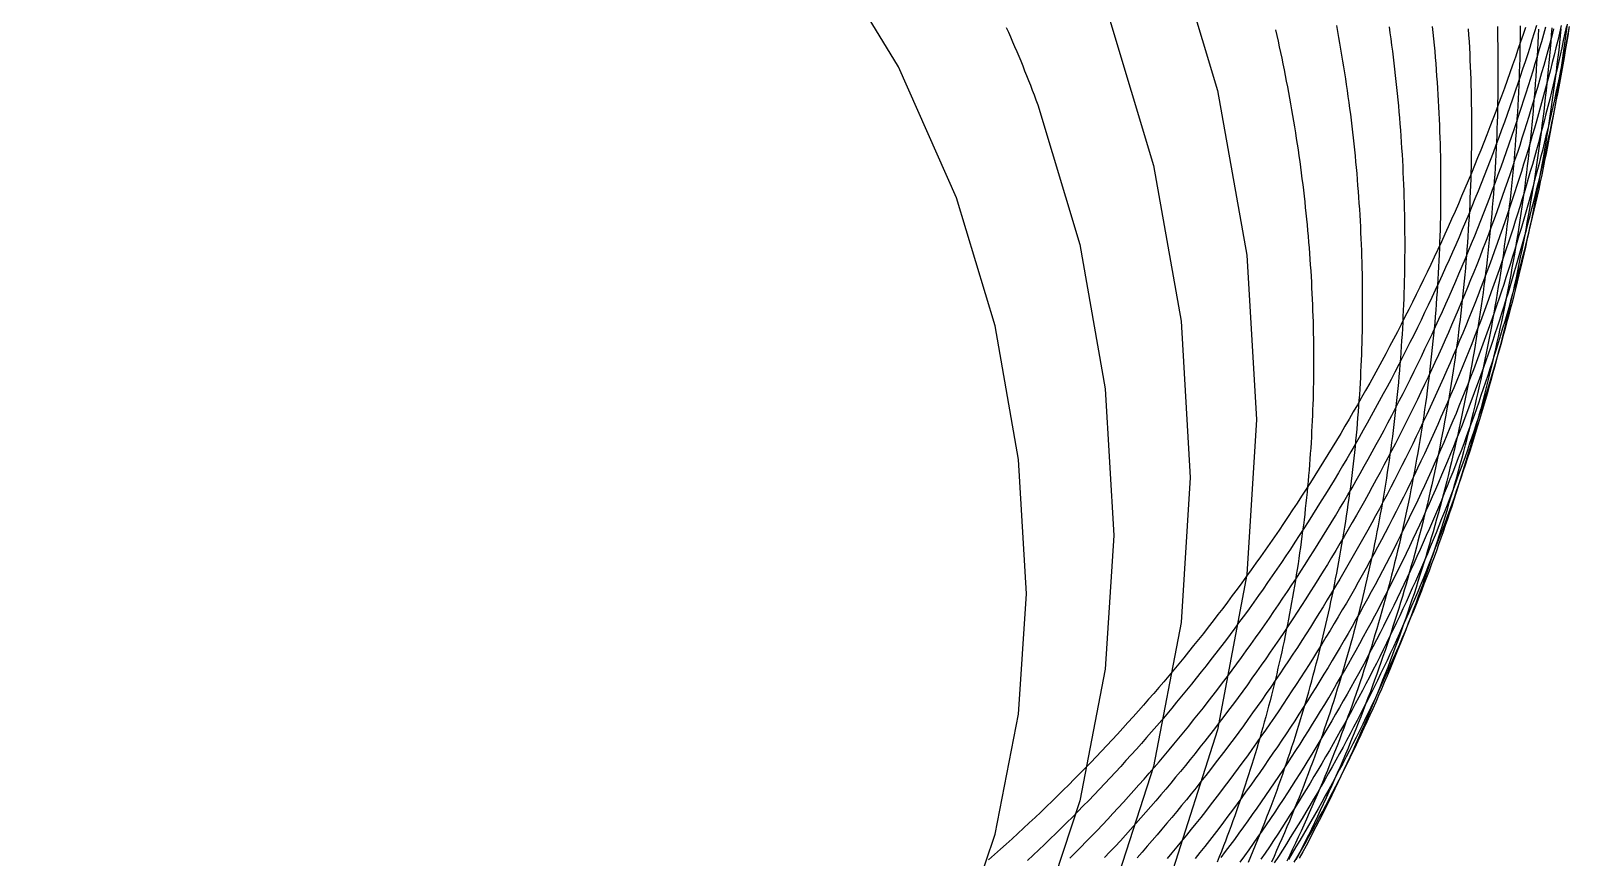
# Model space of a CAD drawing. Extents: x -772 to 772, y -315 to 2086.
# Drawn here: x 0 to 741, y 83 to 481 of the extents above; entities that cross this region are included whole.
import ezdxf

# ---------------------------------------------------------------- set-up
doc = ezdxf.new("R2010")
doc.units = 0

msp = doc.modelspace()

# ---------------------------------------------------------------- linework, layer by layer
at = {"layer": 'LAY0', "color": 2}
for points in [[(548.908, 527.865), (571.616, 452.44), (585.672, 373.132), (590.358, 294), (585.669, 219.34), (571.604, 144.478), (548.908, 73.3867)], [(-176.548, -222.046), (-119.5, -239.975), (-59.8544, -250.997), (0, -254.671), (59.8544, -250.997), (119.5, -239.975), (176.548, -222.046), (235.06, -194.953), (290.243, -159.836), (339.146, -118.573), (381.738, -71.1937), (417.985, -17.7312), (445.949, 38.9562), (464.455, 94.2253), (475.832, 152.012), (479.624, 210), (475.832, 274.649), (464.455, 339.072), (445.949, 400.69), (417.985, 463.888), (381.738, 523.491)], [(719.924, 482.865), (718.773, 479.376), (717.611, 475.898), (716.348, 472.163), (715.067, 468.429), (713.77, 464.696), (712.456, 460.963), (711.126, 457.231), (709.779, 453.501), (708.415, 449.772), (707.035, 446.045), (705.638, 442.32), (704.225, 438.597), (702.795, 434.876), (701.349, 431.158), (699.887, 427.443), (698.409, 423.732), (696.914, 420.023), (695.403, 416.318), (693.877, 412.617), (692.334, 408.92), (690.775, 405.227), (689.201, 401.539), (687.61, 397.856), (686.004, 394.177), (684.383, 390.504), (682.745, 386.836), (681.093, 383.174), (679.425, 379.517), (677.741, 375.867), (676.043, 372.223), (674.329, 368.586), (672.6, 364.956), (670.856, 361.332), (669.098, 357.716), (667.324, 354.108), (665.536, 350.507), (663.734, 346.914), (661.917, 343.329), (660.085, 339.753), (658.239, 336.185), (656.38, 332.626), (654.506, 329.077), (652.618, 325.536), (650.716, 322.005), (648.801, 318.484), (646.872, 314.973), (644.929, 311.472), (642.974, 307.981), (641.005, 304.501), (639.023, 301.032), (637.027, 297.573), (635.019, 294.126), (632.999, 290.691), (630.965, 287.267), (628.919, 283.855), (626.861, 280.455), (624.791, 277.067), (622.708, 273.692), (620.614, 270.329), (618.508, 266.979), (616.39, 263.642), (614.26, 260.319), (612.119, 257.009), (609.967, 253.712), (607.804, 250.429), (605.63, 247.161), (603.445, 243.906), (601.249, 240.666), (599.043, 237.44), (596.826, 234.229), (594.6, 231.033), (592.363, 227.852), (590.116, 224.687), (587.859, 221.536), (585.593, 218.402), (583.317, 215.283), (581.032, 212.18), (578.738, 209.093), (576.435, 206.022), (574.123, 202.967), (571.802, 199.929), (569.473, 196.908), (567.135, 193.904), (564.79, 190.916), (562.436, 187.946), (560.074, 184.993), (557.704, 182.057), (555.327, 179.139), (552.943, 176.238), (550.551, 173.356), (548.152, 170.491), (545.746, 167.644), (543.327, 164.808), (540.893, 161.98), (538.444, 159.16), (535.979, 156.349), (533.5, 153.547), (531.006, 150.753), (528.497, 147.969), (525.974, 145.195), (523.436, 142.429), (520.883, 139.674), (518.317, 136.928), (515.736, 134.193), (513.142, 131.468), (510.534, 128.753), (507.912, 126.049), (505.276, 123.356), (502.627, 120.673), (499.965, 118.002), (497.289, 115.343), (494.601, 112.695), (491.899, 110.058), (489.185, 107.434), (486.459, 104.822), (483.72, 102.222), (480.968, 99.6342), (478.205, 97.0593), (475.429, 94.4972), (472.642, 91.948), (469.843, 89.412), (467.033, 86.8893), (464.211, 84.38), (461.378, 81.8844)], [(469.874, 482.859), (470.896, 480.555), (471.908, 478.247), (472.91, 475.935), (473.902, 473.619), (474.884, 471.3), (475.855, 468.977), (476.816, 466.651), (477.766, 464.322), (478.707, 461.989), (479.637, 459.653), (480.556, 457.314), (481.465, 454.972), (482.364, 452.627), (483.253, 450.279), (484.131, 447.929), (484.998, 445.575), (505.24, 378.277), (517.527, 308.64), (521.622, 238), (517.534, 173.603), (505.269, 110.203), (484.998, 48.6838)], [(725.256, 483.724), (724.175, 480.195), (723.082, 476.676), (721.977, 473.165), (720.862, 469.664), (719.734, 466.172), (718.596, 462.689), (717.447, 459.216), (716.286, 455.754), (715.025, 452.039), (713.747, 448.324), (712.453, 444.611), (711.142, 440.898), (709.814, 437.186), (708.469, 433.476), (707.109, 429.767), (705.731, 426.061), (704.337, 422.356), (702.927, 418.653), (701.501, 414.953), (700.058, 411.256), (698.599, 407.562), (697.124, 403.87), (695.632, 400.183), (694.125, 396.499), (692.602, 392.818), (691.062, 389.142), (689.507, 385.47), (687.936, 381.803), (686.349, 378.14), (684.747, 374.482), (683.129, 370.83), (681.495, 367.183), (679.846, 363.542), (678.182, 359.906), (676.502, 356.277), (674.808, 352.654), (673.098, 349.038), (671.373, 345.428), (669.633, 341.826), (667.878, 338.23), (666.109, 334.643), (664.325, 331.062), (662.526, 327.49), (660.713, 323.926), (658.886, 320.37), (657.044, 316.823), (655.189, 313.285), (653.319, 309.755), (651.435, 306.235), (649.538, 302.724), (647.627, 299.223), (645.702, 295.732), (643.764, 292.251), (641.812, 288.78), (639.847, 285.32), (637.869, 281.87), (635.878, 278.431), (633.874, 275.004), (631.858, 271.587), (629.829, 268.182), (627.787, 264.789), (625.733, 261.408), (623.667, 258.039), (621.588, 254.682), (619.498, 251.338), (617.396, 248.007), (615.282, 244.688), (613.156, 241.383), (611.02, 238.09), (608.871, 234.811), (606.712, 231.546), (604.542, 228.295), (602.361, 225.058), (600.169, 221.834), (597.966, 218.626), (595.753, 215.431), (593.53, 212.252), (591.297, 209.087), (589.054, 205.938), (586.801, 202.803), (584.538, 199.684), (582.265, 196.581), (579.984, 193.493), (577.693, 190.421), (575.393, 187.365), (573.084, 184.325), (570.766, 181.301), (568.44, 178.294), (566.105, 175.304), (563.762, 172.33), (561.411, 169.373), (559.052, 166.434), (556.685, 163.511), (554.31, 160.606), (551.928, 157.718), (549.539, 154.847), (547.142, 151.995), (544.739, 149.16), (542.324, 146.338), (539.895, 143.525), (537.451, 140.721), (534.991, 137.925), (532.517, 135.138), (530.028, 132.36), (527.525, 129.591), (525.007, 126.831), (522.474, 124.081), (519.927, 121.34), (517.366, 118.61), (514.791, 115.89), (512.202, 113.179), (509.6, 110.48), (506.983, 107.791), (504.354, 105.112), (501.71, 102.445), (499.054, 99.789), (496.384, 97.1443), (493.702, 94.5111), (491.006, 91.8896), (488.298, 89.28), (485.578, 86.6825), (482.845, 84.0971), (480.099, 81.5242)], [(500.552, 82.6366), (503.189, 85.2898), (505.813, 87.9539), (508.424, 90.6288), (511.021, 93.3143), (513.604, 96.0101), (516.173, 98.7161), (518.728, 101.432), (521.269, 104.158), (523.796, 106.894), (526.308, 109.639), (528.806, 112.393), (531.29, 115.156), (533.758, 117.929), (536.212, 120.71), (538.651, 123.499), (541.075, 126.297), (543.483, 129.103), (545.881, 131.922), (548.271, 134.759), (550.655, 137.614), (553.031, 140.485), (555.4, 143.375), (557.761, 146.281), (560.114, 149.205), (562.459, 152.145), (564.797, 155.103), (567.126, 158.077), (569.446, 161.067), (571.758, 164.074), (574.062, 167.098), (576.356, 170.137), (578.641, 173.192), (580.918, 176.264), (583.185, 179.35), (585.442, 182.453), (587.69, 185.57), (589.928, 188.703), (592.156, 191.851), (594.374, 195.013), (596.581, 198.19), (598.779, 201.382), (600.965, 204.588), (603.142, 207.808), (605.307, 211.042), (607.461, 214.29), (609.604, 217.551), (611.736, 220.826), (613.857, 224.114), (615.966, 227.415), (618.063, 230.729), (620.149, 234.056), (622.223, 237.395), (624.284, 240.746), (626.334, 244.109), (628.371, 247.485), (630.395, 250.871), (632.407, 254.27), (634.407, 257.679), (636.393, 261.1), (638.367, 264.532), (640.327, 267.974), (642.274, 271.427), (644.208, 274.89), (646.129, 278.363), (648.036, 281.845), (649.929, 285.338), (651.809, 288.84), (653.674, 292.351), (655.526, 295.87), (657.363, 299.399), (659.187, 302.936), (660.996, 306.482), (662.79, 310.035), (664.57, 313.597), (666.336, 317.166), (668.086, 320.742), (669.822, 324.326), (671.544, 327.917), (673.25, 331.514), (674.941, 335.118), (676.617, 338.729), (678.277, 342.345), (679.922, 345.967), (681.552, 349.595), (683.167, 353.228), (684.766, 356.867), (686.349, 360.51), (687.917, 364.158), (689.468, 367.811), (691.004, 371.468), (692.524, 375.129), (694.028, 378.794), (695.516, 382.462), (696.988, 386.134), (698.444, 389.809), (699.884, 393.486), (701.307, 397.167), (702.714, 400.85), (704.105, 404.535), (705.479, 408.222), (706.837, 411.911), (708.178, 415.601), (709.503, 419.293), (710.811, 422.986), (712.102, 426.68), (713.377, 430.375), (714.635, 434.07), (715.793, 437.513), (716.94, 440.967), (718.075, 444.43), (719.2, 447.903), (720.313, 451.385), (721.414, 454.876), (722.505, 458.377), (723.584, 461.886), (724.651, 465.405), (725.707, 468.932), (726.751, 472.467), (727.783, 476.011), (728.804, 479.564), (729.812, 483.124)], [(733.515, 482.188), (732.582, 478.618), (731.636, 475.055), (730.678, 471.499), (729.708, 467.95), (728.727, 464.41), (727.733, 460.877), (726.727, 457.353), (725.71, 453.836), (724.681, 450.328), (723.64, 446.828), (722.588, 443.337), (721.524, 439.855), (720.448, 436.381), (719.362, 432.917), (718.264, 429.461), (717.154, 426.016), (716.034, 422.579), (714.902, 419.152), (713.76, 415.735), (712.606, 412.328), (711.351, 408.669), (710.08, 405.01), (708.791, 401.352), (707.487, 397.694), (706.165, 394.038), (704.827, 390.383), (703.473, 386.729), (702.102, 383.077), (700.715, 379.427), (699.312, 375.779), (697.892, 372.134), (696.456, 368.491), (695.004, 364.851), (693.535, 361.214), (692.051, 357.58), (690.55, 353.95), (689.034, 350.323), (687.502, 346.701), (685.954, 343.082), (684.39, 339.468), (682.811, 335.859), (681.216, 332.254), (679.605, 328.655), (677.979, 325.061), (676.338, 321.473), (674.681, 317.89), (673.009, 314.313), (671.322, 310.743), (669.621, 307.179), (667.904, 303.621), (666.172, 300.071), (664.425, 296.528), (662.664, 292.992), (660.888, 289.464), (659.098, 285.943), (657.294, 282.431), (655.475, 278.926), (653.642, 275.431), (651.795, 271.943), (649.934, 268.465), (648.059, 264.996), (646.171, 261.536), (644.268, 258.086), (642.353, 254.646), (640.424, 251.215), (638.482, 247.795), (636.526, 244.385), (634.558, 240.986), (632.577, 237.597), (630.582, 234.22), (628.576, 230.854), (626.557, 227.499), (624.525, 224.156), (622.481, 220.824), (620.425, 217.505), (618.357, 214.198), (616.277, 210.903), (614.186, 207.621), (612.083, 204.352), (609.968, 201.096), (607.842, 197.852), (605.705, 194.623), (603.557, 191.406), (601.398, 188.204), (599.228, 185.015), (597.048, 181.841), (594.857, 178.681), (592.656, 175.535), (590.445, 172.404), (588.224, 169.288), (585.993, 166.186), (583.752, 163.1), (581.502, 160.029), (579.243, 156.973), (576.974, 153.933), (574.696, 150.909), (572.409, 147.901), (570.113, 144.909), (567.809, 141.933), (565.496, 138.973), (563.175, 136.03), (560.846, 133.104), (558.509, 130.194), (556.164, 127.301), (553.812, 124.426), (551.452, 121.567), (549.084, 118.726), (546.71, 115.902), (544.328, 113.096), (541.94, 110.308), (539.537, 107.529), (537.12, 104.758), (534.687, 101.995), (532.24, 99.241), (529.778, 96.4953), (527.3, 93.7584), (524.809, 91.0304), (522.303, 88.3116), (519.782, 85.6022), (517.248, 82.9023)], [(519.252, 487.975), (540.824, 416.229), (554.053, 341.336), (558.463, 266), (554.058, 196.141), (540.843, 126.749), (519.252, 60.1006)], [(737.191, 483.685), (736.347, 480.111), (735.491, 476.542), (734.622, 472.979), (733.74, 469.422), (732.847, 465.871), (731.941, 462.327), (731.023, 458.79), (730.092, 455.259), (729.149, 451.735), (728.194, 448.217), (727.227, 444.708), (726.248, 441.205), (725.258, 437.709), (724.255, 434.222), (723.24, 430.742), (722.214, 427.269), (721.175, 423.805), (720.126, 420.349), (719.064, 416.901), (717.991, 413.461), (716.907, 410.03), (715.811, 406.608), (714.704, 403.194), (713.585, 399.789), (712.456, 396.394), (711.315, 393.007), (710.163, 389.63), (708.913, 386.012), (707.647, 382.395), (706.364, 378.779), (705.065, 375.164), (703.749, 371.55), (702.417, 367.938), (701.068, 364.327), (699.703, 360.718), (698.322, 357.111), (696.925, 353.507), (695.511, 349.905), (694.082, 346.305), (692.636, 342.709), (691.174, 339.116), (689.697, 335.526), (688.203, 331.94), (686.694, 328.358), (685.169, 324.779), (683.628, 321.205), (682.071, 317.636), (680.499, 314.071), (678.911, 310.511), (677.308, 306.956), (675.69, 303.407), (674.056, 299.863), (672.407, 296.325), (670.743, 292.792), (669.064, 289.266), (667.37, 285.747), (665.661, 282.234), (663.937, 278.728), (662.198, 275.228), (660.445, 271.737), (658.678, 268.252), (656.896, 264.776), (655.099, 261.307), (653.288, 257.846), (651.464, 254.394), (649.625, 250.95), (647.772, 247.515), (645.905, 244.089), (644.025, 240.672), (642.131, 237.264), (640.224, 233.866), (638.303, 230.477), (636.369, 227.099), (634.422, 223.73), (632.461, 220.372), (630.488, 217.025), (628.502, 213.688), (626.503, 210.362), (624.492, 207.048), (622.468, 203.744), (620.432, 200.453), (618.384, 197.172), (616.324, 193.904), (614.251, 190.648), (612.167, 187.404), (610.072, 184.172), (607.964, 180.953), (605.846, 177.747), (603.716, 174.554), (601.575, 171.374), (599.423, 168.207), (597.26, 165.054), (595.086, 161.914), (592.902, 158.789), (590.707, 155.677), (588.502, 152.579), (586.287, 149.496), (584.062, 146.427), (581.827, 143.373), (579.582, 140.334), (577.328, 137.309), (575.064, 134.3), (572.791, 131.306), (570.509, 128.327), (568.218, 125.364), (565.918, 122.417), (563.61, 119.485), (561.293, 116.57), (558.967, 113.67), (556.634, 110.787), (554.292, 107.92), (551.943, 105.069), (549.585, 102.236), (547.22, 99.4186), (544.848, 96.6184), (542.468, 93.8353), (540.082, 91.0692), (537.689, 88.322), (535.282, 85.5829), (532.86, 82.8521)], [(739.694, 483.629), (738.942, 480.062), (738.176, 476.501), (737.399, 472.944), (736.608, 469.393), (735.805, 465.847), (734.989, 462.306), (734.161, 458.772), (733.321, 455.243), (732.468, 451.721), (731.602, 448.204), (730.724, 444.694), (729.834, 441.191), (728.932, 437.694), (728.018, 434.205), (727.091, 430.722), (726.153, 427.246), (725.202, 423.778), (724.24, 420.318), (723.266, 416.865), (722.28, 413.42), (721.282, 409.982), (720.272, 406.553), (719.251, 403.133), (718.219, 399.72), (717.175, 396.316), (716.119, 392.921), (715.052, 389.535), (713.974, 386.158), (712.885, 382.789), (711.785, 379.43), (710.673, 376.081), (709.551, 372.741), (708.418, 369.411), (707.274, 366.09), (706.028, 362.521), (704.766, 358.952), (703.487, 355.384), (702.192, 351.816), (700.88, 348.249), (699.552, 344.683), (698.207, 341.119), (696.846, 337.556), (695.469, 333.995), (694.076, 330.436), (692.666, 326.879), (691.24, 323.324), (689.798, 319.773), (688.34, 316.224), (686.867, 312.678), (685.377, 309.136), (683.871, 305.597), (682.35, 302.062), (680.813, 298.531), (679.26, 295.005), (677.692, 291.483), (676.108, 287.965), (674.509, 284.453), (672.894, 280.945), (671.265, 277.443), (669.62, 273.947), (667.96, 270.457), (666.285, 266.972), (664.595, 263.494), (662.89, 260.023), (661.17, 256.558), (659.436, 253.1), (657.687, 249.649), (655.924, 246.206), (654.147, 242.77), (652.355, 239.342), (650.549, 235.922), (648.729, 232.511), (646.895, 229.108), (645.047, 225.713), (643.186, 222.328), (641.311, 218.951), (639.422, 215.584), (637.52, 212.227), (635.605, 208.879), (633.677, 205.542), (631.735, 202.214), (629.781, 198.897), (627.814, 195.591), (625.834, 192.295), (623.842, 189.01), (621.838, 185.737), (619.821, 182.475), (617.792, 179.224), (615.751, 175.986), (613.698, 172.759), (611.634, 169.545), (609.558, 166.342), (607.47, 163.153), (605.371, 159.976), (603.261, 156.812), (601.14, 153.662), (599.008, 150.524), (596.866, 147.4), (594.713, 144.29), (592.549, 141.194), (590.375, 138.112), (588.191, 135.043), (585.997, 131.99), (583.793, 128.95), (581.579, 125.926), (579.356, 122.916), (577.123, 119.922), (574.881, 116.942), (572.63, 113.978), (570.371, 111.029), (568.102, 108.097), (565.825, 105.179), (563.539, 102.278), (561.245, 99.3931), (558.943, 96.5243), (556.633, 93.6718), (554.315, 90.8359), (551.99, 88.0166), (549.657, 85.2141), (547.316, 82.4286)], [(741.025, 483.251), (740.367, 479.708), (739.696, 476.169), (739.012, 472.633), (738.315, 469.101), (737.605, 465.573), (736.883, 462.049), (736.147, 458.53), (735.399, 455.015), (734.638, 451.505), (733.864, 448), (733.078, 444.499), (732.279, 441.004), (731.468, 437.514), (730.644, 434.03), (729.808, 430.551), (728.959, 427.078), (728.098, 423.61), (727.224, 420.149), (726.339, 416.694), (725.441, 413.245), (724.531, 409.803), (723.608, 406.367), (722.674, 402.938), (721.728, 399.516), (720.769, 396.1), (719.799, 392.692), (718.817, 389.292), (717.824, 385.899), (716.818, 382.513), (715.801, 379.135), (714.772, 375.765), (713.732, 372.403), (712.68, 369.049), (711.617, 365.703), (710.543, 362.366), (709.457, 359.037), (708.36, 355.717), (707.252, 352.406), (706.133, 349.103), (705.003, 345.81), (703.862, 342.526), (702.623, 339.005), (701.368, 335.486), (700.096, 331.966), (698.808, 328.448), (697.504, 324.931), (696.183, 321.415), (694.846, 317.901), (693.493, 314.389), (692.124, 310.879), (690.739, 307.37), (689.337, 303.865), (687.92, 300.361), (686.487, 296.861), (685.038, 293.364), (683.573, 289.87), (682.092, 286.379), (680.595, 282.892), (679.083, 279.409), (677.555, 275.931), (676.012, 272.456), (674.454, 268.986), (672.879, 265.521), (671.29, 262.06), (669.685, 258.605), (668.066, 255.156), (666.431, 251.711), (664.781, 248.273), (663.116, 244.841), (661.436, 241.415), (659.742, 237.995), (658.033, 234.582), (656.309, 231.176), (654.571, 227.777), (652.819, 224.385), (651.052, 221.001), (649.271, 217.624), (647.476, 214.255), (645.667, 210.895), (643.844, 207.542), (642.007, 204.199), (640.156, 200.864), (638.292, 197.537), (636.415, 194.22), (634.524, 190.913), (632.619, 187.614), (630.702, 184.326), (628.772, 181.047), (626.828, 177.779), (624.872, 174.521), (622.904, 171.273), (620.922, 168.036), (618.929, 164.81), (616.922, 161.594), (614.904, 158.391), (612.874, 155.198), (610.832, 152.017), (608.778, 148.848), (606.712, 145.691), (604.635, 142.546), (602.546, 139.414), (600.447, 136.294), (598.336, 133.186), (596.214, 130.092), (594.081, 127.01), (591.937, 123.942), (589.783, 120.887), (587.618, 117.846), (585.444, 114.818), (583.259, 111.804), (581.063, 108.804), (578.859, 105.819), (576.644, 102.847), (574.42, 99.8906), (572.186, 96.9484), (569.943, 94.021), (567.691, 91.1085), (565.43, 88.2111), (563.161, 85.3289), (560.882, 82.462)], [(573.331, 82.8655), (575.532, 85.7926), (577.724, 88.7338), (579.906, 91.6892), (582.078, 94.6584), (584.24, 97.6414), (586.392, 100.638), (588.533, 103.648), (590.664, 106.671), (592.785, 109.708), (594.895, 112.757), (596.994, 115.819), (599.081, 118.894), (601.158, 121.981), (603.224, 125.08), (605.278, 128.192), (607.32, 131.315), (609.351, 134.45), (611.37, 137.596), (613.377, 140.754), (615.372, 143.923), (617.354, 147.103), (619.325, 150.294), (621.283, 153.495), (623.228, 156.707), (625.161, 159.929), (627.081, 163.161), (628.988, 166.402), (630.882, 169.654), (632.762, 172.914), (634.63, 176.184), (636.484, 179.463), (638.325, 182.751), (640.152, 186.047), (641.965, 189.352), (643.764, 192.665), (645.55, 195.986), (647.322, 199.315), (649.079, 202.652), (650.822, 205.995), (652.551, 209.346), (654.266, 212.704), (655.966, 216.069), (657.651, 219.44), (659.322, 222.818), (660.978, 226.202), (662.619, 229.591), (664.246, 232.987), (665.857, 236.388), (667.453, 239.794), (669.034, 243.205), (670.6, 246.621), (672.15, 250.042), (673.686, 253.467), (675.205, 256.896), (676.709, 260.33), (678.198, 263.767), (679.671, 267.208), (681.128, 270.652), (682.57, 274.099), (683.995, 277.55), (685.405, 281.003), (686.799, 284.458), (688.177, 287.916), (689.539, 291.376), (690.885, 294.838), (692.214, 298.301), (693.528, 301.766), (694.825, 305.232), (696.106, 308.7), (697.371, 312.168), (698.62, 315.637), (699.852, 319.106), (700.986, 322.339), (702.108, 325.581), (703.22, 328.833), (704.322, 332.094), (705.412, 335.363), (706.491, 338.641), (707.558, 341.928), (708.615, 345.223), (709.66, 348.526), (710.694, 351.837), (711.717, 355.157), (712.728, 358.484), (713.727, 361.819), (714.715, 365.162), (715.691, 368.512), (716.655, 371.87), (717.608, 375.235), (718.549, 378.606), (719.478, 381.985), (720.395, 385.37), (721.299, 388.763), (722.192, 392.161), (723.073, 395.566), (723.941, 398.977), (724.798, 402.394), (725.642, 405.817), (726.473, 409.246), (727.293, 412.68), (728.1, 416.119), (728.894, 419.564), (729.676, 423.015), (730.445, 426.47), (731.202, 429.929), (731.946, 433.394), (732.678, 436.863), (733.396, 440.337), (734.102, 443.814), (734.795, 447.296), (735.476, 450.781), (736.143, 454.271), (736.798, 457.764), (737.439, 461.26), (738.068, 464.76), (738.684, 468.262), (739.286, 471.768), (739.876, 475.276), (740.453, 478.787), (741.016, 482.301)], [(740.071, 484.32), (739.615, 480.845), (739.147, 477.372), (738.666, 473.899), (738.171, 470.428), (737.663, 466.959), (737.143, 463.491), (736.609, 460.026), (736.062, 456.562), (735.502, 453.101), (734.929, 449.642), (734.343, 446.186), (733.744, 442.733), (733.132, 439.283), (732.507, 435.835), (731.87, 432.391), (731.219, 428.951), (730.556, 425.513), (729.88, 422.08), (729.191, 418.651), (728.49, 415.225), (727.775, 411.804), (727.049, 408.387), (726.309, 404.975), (725.557, 401.567), (724.793, 398.164), (724.016, 394.766), (723.227, 391.374), (722.425, 387.986), (721.611, 384.604), (720.785, 381.228), (719.947, 377.857), (719.096, 374.492), (718.233, 371.134), (717.359, 367.781), (716.472, 364.435), (715.573, 361.095), (714.662, 357.762), (713.74, 354.436), (712.805, 351.117), (711.859, 347.805), (710.902, 344.5), (709.932, 341.202), (708.951, 337.912), (707.959, 334.63), (706.955, 331.355), (705.94, 328.089), (704.914, 324.83), (703.876, 321.58), (702.827, 318.338), (701.767, 315.104), (700.696, 311.879), (699.614, 308.663), (698.521, 305.456), (697.417, 302.258), (696.303, 299.069), (695.178, 295.889), (693.954, 292.474), (692.714, 289.06), (691.458, 285.646), (690.185, 282.233), (688.896, 278.821), (687.591, 275.409), (686.27, 272), (684.933, 268.591), (683.58, 265.185), (682.211, 261.78), (680.827, 258.378), (679.426, 254.977), (678.009, 251.58), (676.577, 248.185), (675.129, 244.794), (673.666, 241.405), (672.186, 238.02), (670.692, 234.639), (669.182, 231.261), (667.656, 227.888), (666.115, 224.519), (664.559, 221.154), (662.988, 217.795), (661.402, 214.44), (659.801, 211.09), (658.184, 207.746), (656.553, 204.407), (654.908, 201.074), (653.247, 197.747), (651.572, 194.426), (649.883, 191.112), (648.179, 187.804), (646.46, 184.503), (644.728, 181.209), (642.981, 177.923), (641.221, 174.644), (639.446, 171.372), (637.658, 168.109), (635.856, 164.853), (634.04, 161.606), (632.211, 158.368), (630.369, 155.138), (628.513, 151.917), (626.644, 148.705), (624.762, 145.502), (622.867, 142.309), (620.959, 139.126), (619.038, 135.952), (617.105, 132.789), (615.16, 129.636), (613.202, 126.493), (611.232, 123.361), (609.25, 120.24), (607.256, 117.13), (605.25, 114.031), (603.232, 110.943), (601.203, 107.868), (599.162, 104.803), (597.11, 101.751), (595.047, 98.7114), (592.973, 95.6838), (590.888, 92.6686), (588.793, 89.6661), (586.686, 86.6765), (584.569, 83.6998), (582.442, 80.7363)], [(586.534, 80.6267), (587.695, 83.3512), (588.842, 86.0772), (589.975, 88.8045), (591.095, 91.533), (592.2, 94.2625), (593.292, 96.9928), (594.37, 99.7237), (595.434, 102.455), (596.485, 105.187), (597.451, 107.733), (598.408, 110.286), (599.356, 112.847), (600.294, 115.414), (601.223, 117.989), (602.143, 120.57), (603.053, 123.158), (603.953, 125.753), (604.844, 128.354), (605.725, 130.961), (606.597, 133.575), (607.459, 136.196), (608.31, 138.822), (609.152, 141.454), (609.984, 144.092), (610.806, 146.736), (611.618, 149.386), (612.42, 152.041), (613.212, 154.701), (613.993, 157.367), (614.764, 160.038), (615.525, 162.714), (616.276, 165.395), (617.016, 168.081), (617.746, 170.772), (618.465, 173.467), (619.174, 176.167), (619.872, 178.872), (620.56, 181.58), (621.237, 184.293), (621.904, 187.01), (622.559, 189.73), (623.204, 192.455), (623.839, 195.183), (624.462, 197.915), (625.074, 200.65), (625.676, 203.388), (626.267, 206.13), (626.847, 208.875), (627.416, 211.622), (627.974, 214.373), (628.52, 217.126), (629.056, 219.882), (629.581, 222.64), (630.095, 225.4), (630.597, 228.163), (631.089, 230.928), (631.569, 233.695), (632.038, 236.463), (632.496, 239.234), (632.942, 242.005), (633.378, 244.779), (633.802, 247.553), (634.215, 250.329), (634.616, 253.106), (635.007, 255.884), (635.386, 258.662), (635.753, 261.442), (636.11, 264.222), (636.455, 267.002), (636.788, 269.783), (637.111, 272.563), (637.421, 275.344), (637.721, 278.125), (638.009, 280.906), (638.286, 283.686), (638.551, 286.466), (638.805, 289.245), (639.048, 292.024), (639.279, 294.802), (639.499, 297.579), (639.708, 300.355), (639.905, 303.129), (640.091, 305.903), (640.265, 308.675), (640.429, 311.445), (640.58, 314.214), (640.721, 316.981), (640.85, 319.746), (640.968, 322.509), (641.074, 325.269), (641.169, 328.028), (641.253, 330.784), (641.326, 333.538), (641.388, 336.289), (641.438, 339.037), (641.477, 341.782), (641.505, 344.525), (641.522, 347.264), (641.527, 350), (641.522, 352.811), (641.505, 355.625), (641.477, 358.443), (641.438, 361.263), (641.388, 364.087), (641.326, 366.913), (641.253, 369.742), (641.169, 372.574), (641.074, 375.408), (640.968, 378.244), (640.85, 381.083), (640.721, 383.924), (640.58, 386.767), (640.429, 389.611), (640.265, 392.457), (640.091, 395.305), (639.905, 398.155), (639.708, 401.005), (639.499, 403.857), (639.279, 406.71), (639.048, 409.564), (638.805, 412.419), (638.551, 415.274), (638.286, 418.13), (638.009, 420.987), (637.721, 423.844), (637.421, 426.701), (637.111, 429.558), (636.788, 432.415), (636.455, 435.272), (636.11, 438.128), (635.753, 440.984), (635.386, 443.839), (635.007, 446.694), (634.616, 449.548), (634.215, 452.401), (633.802, 455.253), (633.378, 458.104), (632.942, 460.953), (632.496, 463.801), (632.038, 466.647), (631.569, 469.491), (631.089, 472.334), (630.597, 475.174), (630.095, 478.013), (629.581, 480.849), (629.056, 483.682)], [(737.059, 482.159), (736.7, 478.741), (736.328, 475.323), (735.942, 471.905), (735.544, 468.488), (735.132, 465.072), (734.707, 461.656), (734.27, 458.242), (733.819, 454.828), (733.355, 451.416), (732.878, 448.005), (732.388, 444.595), (731.885, 441.188), (731.369, 437.782), (730.84, 434.378), (730.299, 430.976), (729.744, 427.576), (729.176, 424.179), (728.596, 420.784), (728.002, 417.392), (727.396, 414.002), (726.777, 410.616), (726.145, 407.233), (725.5, 403.853), (724.843, 400.476), (724.173, 397.103), (723.491, 393.733), (722.795, 390.368), (722.087, 387.006), (721.367, 383.648), (720.634, 380.295), (719.889, 376.946), (719.131, 373.601), (718.361, 370.262), (717.578, 366.926), (716.783, 363.596), (715.976, 360.271), (715.156, 356.951), (714.325, 353.637), (713.481, 350.328), (712.625, 347.025), (711.757, 343.727), (710.877, 340.435), (709.985, 337.149), (709.081, 333.87), (708.166, 330.596), (707.238, 327.329), (706.299, 324.069), (705.348, 320.815), (704.386, 317.568), (703.411, 314.328), (702.426, 311.095), (701.429, 307.869), (700.42, 304.651), (699.4, 301.44), (698.369, 298.236), (697.326, 295.04), (696.273, 291.852), (695.208, 288.672), (694.132, 285.5), (693.045, 282.336), (691.948, 279.181), (690.839, 276.033), (689.72, 272.895), (688.505, 269.533), (687.275, 266.172), (686.029, 262.811), (684.766, 259.452), (683.488, 256.094), (682.194, 252.738), (680.884, 249.383), (679.558, 246.03), (678.216, 242.679), (676.859, 239.33), (675.486, 235.983), (674.097, 232.64), (672.693, 229.299), (671.274, 225.961), (669.838, 222.627), (668.388, 219.295), (666.922, 215.968), (665.441, 212.644), (663.944, 209.324), (662.432, 206.009), (660.906, 202.698), (659.364, 199.391), (657.807, 196.09), (656.236, 192.793), (654.649, 189.502), (653.048, 186.216), (651.432, 182.935), (649.801, 179.661), (648.156, 176.392), (646.497, 173.13), (644.823, 169.874), (643.135, 166.624), (641.433, 163.382), (639.717, 160.146), (637.986, 156.917), (636.242, 153.696), (634.484, 150.483), (632.712, 147.277), (630.927, 144.079), (629.128, 140.889), (627.315, 137.708), (625.49, 134.534), (623.651, 131.37), (621.799, 128.215), (619.934, 125.068), (618.056, 121.931), (616.165, 118.803), (614.262, 115.685), (612.346, 112.577), (610.418, 109.478), (608.477, 106.39), (606.524, 103.312), (604.559, 100.244), (602.582, 97.1876), (600.593, 94.1416), (598.592, 91.1065), (596.58, 88.0827), (594.556, 85.0702), (592.521, 82.0692)], [(654.25, 483.118), (654.663, 480.197), (655.065, 477.276), (655.455, 474.353), (655.833, 471.429), (656.2, 468.505), (656.555, 465.579), (656.898, 462.653), (657.229, 459.727), (657.549, 456.8), (657.858, 453.872), (658.154, 450.944), (658.439, 448.017), (658.712, 445.089), (658.974, 442.161), (659.223, 439.234), (659.461, 436.306), (659.688, 433.38), (659.902, 430.453), (660.105, 427.528), (660.297, 424.603), (660.476, 421.679), (660.644, 418.756), (660.801, 415.834), (660.945, 412.914), (661.078, 409.995), (661.2, 407.077), (661.309, 404.16), (661.408, 401.246), (661.494, 398.333), (661.569, 395.422), (661.632, 392.512), (661.684, 389.605), (661.724, 386.7), (661.753, 383.798), (661.77, 380.898), (661.776, 378), (661.77, 375.135), (661.753, 372.267), (661.724, 369.398), (661.684, 366.526), (661.632, 363.653), (661.569, 360.779), (661.494, 357.903), (661.408, 355.025), (661.31, 352.146), (661.2, 349.266), (661.079, 346.384), (660.946, 343.502), (660.801, 340.618), (660.645, 337.734), (660.477, 334.849), (660.298, 331.963), (660.107, 329.076), (659.904, 326.189), (659.689, 323.302), (659.463, 320.414), (659.226, 317.526), (658.976, 314.638), (658.715, 311.75), (658.442, 308.862), (658.158, 305.975), (657.862, 303.087), (657.554, 300.2), (657.235, 297.313), (656.904, 294.427), (656.561, 291.542), (656.207, 288.657), (655.841, 285.773), (655.463, 282.891), (655.074, 280.009), (654.673, 277.128), (654.26, 274.249), (653.836, 271.371), (653.4, 268.494), (652.953, 265.619), (652.494, 262.746), (652.024, 259.874), (651.542, 257.005), (651.049, 254.137), (650.544, 251.271), (650.027, 248.408), (649.499, 245.546), (648.96, 242.687), (648.409, 239.83), (647.847, 236.976), (647.273, 234.125), (646.688, 231.276), (646.092, 228.43), (645.484, 225.587), (644.865, 222.747), (644.235, 219.91), (643.594, 217.076), (642.941, 214.245), (642.277, 211.418), (641.602, 208.595), (640.916, 205.775), (640.218, 202.958), (639.51, 200.145), (638.79, 197.337), (638.06, 194.532), (637.318, 191.731), (636.566, 188.934), (635.802, 186.142), (635.028, 183.353), (634.243, 180.57), (633.447, 177.79), (632.64, 175.016), (631.822, 172.245), (630.994, 169.48), (630.155, 166.72), (629.305, 163.964), (628.445, 161.214), (627.574, 158.468), (626.693, 155.728), (625.801, 152.993), (624.899, 150.264), (623.986, 147.539), (623.063, 144.821), (622.13, 142.108), (621.186, 139.401), (620.233, 136.699), (619.269, 134.004), (618.295, 131.314), (617.31, 128.63), (616.316, 125.953), (615.312, 123.282), (614.224, 120.425), (613.122, 117.57), (612.007, 114.716), (610.877, 111.864), (609.734, 109.014), (608.576, 106.166), (607.405, 103.32), (606.22, 100.477), (605.022, 97.6364), (603.809, 94.7982), (602.584, 91.9629), (601.344, 89.1305), (600.091, 86.3013), (598.824, 83.4752), (597.544, 80.6526)], [(732.615, 482.618), (732.363, 479.263), (732.099, 475.907), (731.821, 472.55), (731.53, 469.192), (731.226, 465.834), (730.909, 462.475), (730.579, 459.116), (730.237, 455.757), (729.881, 452.398), (729.512, 449.039), (729.13, 445.681), (728.735, 442.323), (728.327, 438.966), (727.906, 435.609), (727.473, 432.253), (727.026, 428.898), (726.566, 425.545), (726.094, 422.193), (725.608, 418.842), (725.11, 415.493), (724.599, 412.146), (724.075, 408.8), (723.538, 405.457), (722.988, 402.115), (722.426, 398.777), (721.851, 395.44), (721.263, 392.106), (720.662, 388.775), (720.048, 385.447), (719.422, 382.122), (718.784, 378.8), (718.133, 375.482), (717.469, 372.167), (716.792, 368.855), (716.103, 365.547), (715.402, 362.243), (714.688, 358.944), (713.962, 355.648), (713.224, 352.357), (712.473, 349.07), (711.71, 345.787), (710.934, 342.51), (710.147, 339.237), (709.347, 335.969), (708.535, 332.706), (707.711, 329.449), (706.875, 326.197), (706.027, 322.951), (705.167, 319.71), (704.295, 316.475), (703.412, 313.246), (702.516, 310.023), (701.609, 306.806), (700.69, 303.595), (699.76, 300.391), (698.818, 297.194), (697.864, 294.003), (696.899, 290.819), (695.922, 287.642), (694.935, 284.472), (693.935, 281.309), (692.925, 278.154), (691.903, 275.006), (690.871, 271.866), (689.827, 268.733), (688.772, 265.608), (687.707, 262.491), (686.63, 259.382), (685.543, 256.281), (684.445, 253.189), (683.336, 250.105), (682.133, 246.802), (680.915, 243.5), (679.68, 240.199), (678.43, 236.899), (677.164, 233.6), (675.882, 230.303), (674.584, 227.007), (673.271, 223.712), (671.942, 220.42), (670.598, 217.13), (669.238, 213.842), (667.862, 210.557), (666.471, 207.274), (665.065, 203.995), (663.643, 200.718), (662.206, 197.445), (660.754, 194.176), (659.287, 190.91), (657.804, 187.648), (656.307, 184.39), (654.794, 181.136), (653.267, 177.887), (651.725, 174.643), (650.168, 171.403), (648.596, 168.169), (647.009, 164.94), (645.408, 161.716), (643.793, 158.498), (642.163, 155.286), (640.519, 152.08), (638.861, 148.881), (637.188, 145.687), (635.501, 142.501), (633.801, 139.321), (632.086, 136.148), (630.358, 132.982), (628.616, 129.824), (626.861, 126.673), (625.092, 123.53), (623.309, 120.396), (621.513, 117.269), (619.705, 114.15), (617.882, 111.04), (616.047, 107.939), (614.199, 104.847), (612.339, 101.764), (610.465, 98.6897), (608.579, 95.6251), (606.681, 92.5701), (604.77, 89.5249), (602.847, 86.4896), (600.912, 83.4645), (598.965, 80.4497)], [(675.066, 483.295), (675.371, 480.306), (675.664, 477.318), (675.945, 474.33), (676.214, 471.342), (676.471, 468.355), (676.715, 465.369), (676.948, 462.384), (677.169, 459.399), (677.377, 456.416), (677.574, 453.434), (677.759, 450.454), (677.931, 447.475), (678.092, 444.498), (678.24, 441.522), (678.377, 438.549), (678.502, 435.577), (678.615, 432.608), (678.715, 429.64), (678.804, 426.676), (678.881, 423.713), (678.946, 420.754), (678.999, 417.797), (679.041, 414.843), (679.07, 411.892), (679.088, 408.944), (679.094, 406), (679.088, 403.051), (679.07, 400.098), (679.041, 397.142), (678.999, 394.184), (678.946, 391.223), (678.881, 388.259), (678.804, 385.293), (678.715, 382.325), (678.615, 379.354), (678.502, 376.381), (678.377, 373.406), (678.241, 370.429), (678.092, 367.451), (677.931, 364.47), (677.759, 361.489), (677.574, 358.506), (677.378, 355.521), (677.169, 352.536), (676.949, 349.549), (676.716, 346.562), (676.472, 343.573), (676.215, 340.585), (675.946, 337.595), (675.666, 334.605), (675.373, 331.615), (675.068, 328.625), (674.752, 325.634), (674.423, 322.644), (674.082, 319.654), (673.729, 316.664), (673.365, 313.675), (672.988, 310.687), (672.599, 307.699), (672.199, 304.711), (671.786, 301.725), (671.361, 298.74), (670.925, 295.756), (670.477, 292.774), (670.016, 289.793), (669.544, 286.814), (669.06, 283.836), (668.564, 280.86), (668.056, 277.886), (667.537, 274.914), (667.005, 271.945), (666.462, 268.977), (665.907, 266.013), (665.341, 263.05), (664.762, 260.091), (664.172, 257.134), (663.571, 254.18), (662.957, 251.23), (662.333, 248.282), (661.696, 245.338), (661.048, 242.398), (660.389, 239.461), (659.718, 236.527), (659.036, 233.598), (658.342, 230.672), (657.637, 227.75), (656.92, 224.833), (656.193, 221.92), (655.454, 219.011), (654.704, 216.107), (653.942, 213.207), (653.17, 210.312), (652.386, 207.423), (651.592, 204.538), (650.786, 201.658), (649.97, 198.783), (649.142, 195.914), (648.304, 193.05), (647.455, 190.192), (646.595, 187.339), (645.724, 184.493), (644.843, 181.652), (643.951, 178.817), (643.049, 175.988), (642.136, 173.166), (641.212, 170.35), (640.278, 167.54), (639.334, 164.737), (638.379, 161.94), (637.415, 159.151), (636.44, 156.368), (635.454, 153.592), (634.459, 150.823), (633.454, 148.062), (632.439, 145.307), (631.414, 142.56), (630.301, 139.617), (629.174, 136.675), (628.032, 133.734), (626.876, 130.793), (625.705, 127.854), (624.52, 124.916), (623.32, 121.98), (622.106, 119.045), (620.877, 116.112), (619.634, 113.181), (618.377, 110.253), (617.106, 107.327), (615.82, 104.403), (614.52, 101.482), (613.206, 98.5639), (611.878, 95.6489), (610.535, 92.7372), (609.179, 89.8288), (607.809, 86.9241), (606.425, 84.023), (605.027, 81.1259)], [(726.188, 482.037), (726.042, 478.754), (725.883, 475.47), (725.712, 472.184), (725.527, 468.897), (725.33, 465.608), (725.119, 462.318), (724.896, 459.028), (724.66, 455.736), (724.412, 452.443), (724.15, 449.15), (723.876, 445.857), (723.588, 442.562), (723.288, 439.268), (722.975, 435.973), (722.649, 432.679), (722.311, 429.384), (721.959, 426.09), (721.595, 422.796), (721.218, 419.503), (720.828, 416.21), (720.425, 412.918), (720.009, 409.627), (719.581, 406.337), (719.139, 403.048), (718.685, 399.76), (718.219, 396.474), (717.739, 393.189), (717.247, 389.906), (716.742, 386.624), (716.224, 383.345), (715.694, 380.067), (715.151, 376.792), (714.595, 373.519), (714.027, 370.248), (713.446, 366.98), (712.853, 363.715), (712.246, 360.452), (711.628, 357.193), (710.997, 353.936), (710.353, 350.683), (709.697, 347.432), (709.029, 344.186), (708.348, 340.943), (707.655, 337.703), (706.95, 334.467), (706.232, 331.236), (705.502, 328.008), (704.76, 324.784), (704.005, 321.565), (703.239, 318.35), (702.46, 315.14), (701.669, 311.935), (700.866, 308.734), (700.051, 305.538), (699.225, 302.347), (698.386, 299.162), (697.535, 295.981), (696.673, 292.806), (695.799, 289.637), (694.913, 286.473), (694.015, 283.315), (693.106, 280.163), (692.185, 277.016), (691.252, 273.876), (690.309, 270.742), (689.353, 267.614), (688.386, 264.493), (687.408, 261.379), (686.419, 258.271), (685.418, 255.169), (684.406, 252.075), (683.383, 248.988), (682.349, 245.907), (681.304, 242.834), (680.248, 239.769), (679.181, 236.71), (678.103, 233.66), (677.014, 230.616), (675.915, 227.581), (674.724, 224.335), (673.517, 221.089), (672.295, 217.845), (671.057, 214.602), (669.804, 211.361), (668.535, 208.121), (667.252, 204.884), (665.952, 201.648), (664.637, 198.415), (663.307, 195.184), (661.962, 191.956), (660.602, 188.73), (659.226, 185.508), (657.836, 182.289), (656.43, 179.073), (655.009, 175.861), (653.573, 172.652), (652.123, 169.447), (650.657, 166.247), (649.177, 163.05), (647.682, 159.859), (646.172, 156.671), (644.648, 153.489), (643.109, 150.311), (641.556, 147.139), (639.988, 143.972), (638.407, 140.811), (636.81, 137.655), (635.2, 134.505), (633.576, 131.361), (631.937, 128.224), (630.285, 125.093), (628.618, 121.968), (626.938, 118.851), (625.244, 115.74), (623.537, 112.636), (621.816, 109.54), (620.082, 106.451), (618.334, 103.37), (616.573, 100.297), (614.799, 97.2314), (613.012, 94.1743), (611.212, 91.1254), (609.399, 88.0851), (607.573, 85.0535), (605.734, 82.0307)], [(608.581, 80.6394), (610.323, 83.6566), (612.052, 86.6814), (613.768, 89.7138), (615.47, 92.7535), (617.159, 95.8003), (618.835, 98.8541), (620.497, 101.915), (622.145, 104.982), (623.78, 108.055), (625.401, 111.135), (627.008, 114.221), (628.601, 117.312), (630.18, 120.409), (631.744, 123.512), (633.295, 126.619), (634.831, 129.732), (636.353, 132.85), (637.86, 135.972), (639.353, 139.099), (640.831, 142.23), (642.295, 145.365), (643.744, 148.504), (645.178, 151.646), (646.597, 154.792), (648.001, 157.942), (649.391, 161.094), (650.765, 164.249), (652.124, 167.407), (653.468, 170.568), (654.797, 173.73), (656.111, 176.895), (657.409, 180.062), (658.692, 183.231), (659.96, 186.401), (661.212, 189.572), (662.449, 192.745), (663.671, 195.918), (664.877, 199.093), (666.067, 202.268), (667.242, 205.443), (668.323, 208.402), (669.393, 211.37), (670.454, 214.346), (671.503, 217.331), (672.543, 220.323), (673.571, 223.323), (674.589, 226.331), (675.597, 229.347), (676.593, 232.371), (677.579, 235.402), (678.554, 238.44), (679.518, 241.486), (680.47, 244.538), (681.412, 247.598), (682.343, 250.664), (683.262, 253.737), (684.171, 256.817), (685.068, 259.903), (685.953, 262.995), (686.827, 266.094), (687.69, 269.199), (688.541, 272.309), (689.381, 275.426), (690.209, 278.548), (691.025, 281.675), (691.83, 284.808), (692.623, 287.947), (693.404, 291.09), (694.173, 294.238), (694.931, 297.391), (695.676, 300.549), (696.41, 303.712), (697.131, 306.878), (697.841, 310.049), (698.538, 313.225), (699.223, 316.404), (699.896, 319.587), (700.557, 322.774), (701.206, 325.964), (701.842, 329.158), (702.466, 332.355), (703.078, 335.555), (703.677, 338.758), (704.264, 341.964), (704.839, 345.172), (705.401, 348.384), (705.951, 351.597), (706.488, 354.813), (707.013, 358.031), (707.525, 361.251), (708.024, 364.473), (708.512, 367.697), (708.986, 370.922), (709.448, 374.148), (709.897, 377.376), (710.334, 380.605), (710.758, 383.834), (711.169, 387.065), (711.567, 390.296), (711.953, 393.528), (712.327, 396.76), (712.687, 399.992), (713.035, 403.224), (713.37, 406.457), (713.692, 409.689), (714.002, 412.92), (714.299, 416.152), (714.583, 419.382), (714.854, 422.612), (715.113, 425.841), (715.359, 429.068), (715.593, 432.295), (715.813, 435.52), (716.021, 438.744), (716.216, 441.966), (716.399, 445.186), (716.568, 448.404), (716.725, 451.62), (716.87, 454.834), (717.002, 458.046), (717.121, 461.255), (717.227, 464.461), (717.321, 467.664), (717.403, 470.865), (717.471, 474.063), (717.528, 477.257), (717.571, 480.448), (717.603, 483.636)], [(692.392, 482.091), (692.581, 479.065), (692.758, 476.041), (692.922, 473.019), (693.074, 469.999), (693.214, 466.982), (693.341, 463.967), (693.457, 460.956), (693.56, 457.947), (693.651, 454.941), (693.729, 451.939), (693.796, 448.94), (693.85, 445.944), (693.893, 442.952), (693.923, 439.964), (693.941, 436.98), (693.947, 434), (693.941, 430.98), (693.923, 427.956), (693.893, 424.927), (693.85, 421.895), (693.796, 418.858), (693.729, 415.818), (693.651, 412.775), (693.56, 409.727), (693.457, 406.677), (693.341, 403.623), (693.214, 400.567), (693.074, 397.507), (692.922, 394.445), (692.757, 391.38), (692.581, 388.313), (692.392, 385.244), (692.19, 382.172), (691.977, 379.099), (691.751, 376.024), (691.512, 372.947), (691.262, 369.869), (690.999, 366.789), (690.723, 363.708), (690.436, 360.627), (690.136, 357.544), (689.823, 354.461), (689.498, 351.377), (689.161, 348.293), (688.812, 345.208), (688.45, 342.123), (688.076, 339.039), (687.69, 335.955), (687.291, 332.871), (686.88, 329.788), (686.457, 326.705), (686.022, 323.624), (685.574, 320.543), (685.115, 317.464), (684.643, 314.386), (684.158, 311.309), (683.662, 308.234), (683.153, 305.161), (682.633, 302.09), (682.1, 299.021), (681.556, 295.955), (680.999, 292.89), (680.43, 289.829), (679.849, 286.77), (679.257, 283.714), (678.652, 280.662), (678.036, 277.612), (677.407, 274.566), (676.767, 271.524), (676.116, 268.485), (675.452, 265.45), (674.777, 262.419), (674.09, 259.392), (673.392, 256.37), (672.681, 253.352), (671.96, 250.338), (671.227, 247.33), (670.483, 244.326), (669.727, 241.327), (668.96, 238.334), (668.181, 235.346), (667.392, 232.364), (666.591, 229.387), (665.779, 226.416), (664.956, 223.451), (664.122, 220.492), (663.277, 217.539), (662.421, 214.593), (661.554, 211.653), (660.677, 208.72), (659.789, 205.793), (658.89, 202.874), (657.981, 199.962), (657.061, 197.057), (656.13, 194.159), (655.189, 191.269), (654.238, 188.386), (653.277, 185.511), (652.305, 182.644), (651.323, 179.785), (650.332, 176.935), (649.33, 174.092), (648.318, 171.258), (647.296, 168.432), (646.265, 165.615), (645.224, 162.807), (644.091, 159.79), (642.942, 156.773), (641.779, 153.755), (640.6, 150.738), (639.406, 147.721), (638.197, 144.704), (636.972, 141.688), (635.733, 138.673), (634.478, 135.659), (633.209, 132.646), (631.924, 129.635), (630.625, 126.625), (629.311, 123.618), (627.982, 120.612), (626.638, 117.609), (625.279, 114.608), (623.906, 111.61), (622.519, 108.614), (621.117, 105.622), (619.7, 102.633), (618.269, 99.6478), (616.824, 96.6661), (615.365, 93.6883), (613.891, 90.7146), (612.404, 87.7451), (610.902, 84.7802), (609.387, 81.82)], [(706.405, 483.209), (706.485, 480.168), (706.553, 477.13), (706.609, 474.096), (706.652, 471.066), (706.682, 468.04), (706.701, 465.018), (706.707, 462), (706.701, 458.906), (706.682, 455.807), (706.652, 452.704), (706.609, 449.596), (706.553, 446.484), (706.486, 443.368), (706.405, 440.248), (706.313, 437.124), (706.208, 433.997), (706.09, 430.866), (705.96, 427.732), (705.818, 424.594), (705.663, 421.454), (705.495, 418.31), (705.315, 415.164), (705.122, 412.016), (704.917, 408.865), (704.699, 405.712), (704.469, 402.557), (704.226, 399.4), (703.971, 396.241), (703.703, 393.081), (703.422, 389.92), (703.129, 386.757), (702.823, 383.593), (702.504, 380.429), (702.173, 377.263), (701.83, 374.098), (701.474, 370.931), (701.105, 367.765), (700.724, 364.599), (700.33, 361.433), (699.924, 358.267), (699.505, 355.102), (699.074, 351.937), (698.63, 348.774), (698.174, 345.611), (697.705, 342.449), (697.224, 339.289), (696.73, 336.131), (696.224, 332.974), (695.706, 329.819), (695.175, 326.666), (694.632, 323.515), (694.077, 320.366), (693.51, 317.221), (692.93, 314.078), (692.338, 310.937), (691.734, 307.8), (691.118, 304.666), (690.49, 301.536), (689.849, 298.409), (689.197, 295.285), (688.533, 292.166), (687.857, 289.051), (687.169, 285.94), (686.469, 282.833), (685.757, 279.731), (685.034, 276.634), (684.299, 273.541), (683.552, 270.454), (682.794, 267.371), (682.024, 264.295), (681.242, 261.223), (680.45, 258.158), (679.645, 255.098), (678.83, 252.044), (678.003, 248.996), (677.165, 245.955), (676.316, 242.92), (675.455, 239.892), (674.584, 236.87), (673.702, 233.856), (672.809, 230.848), (671.904, 227.848), (670.99, 224.855), (670.064, 221.87), (669.128, 218.893), (668.181, 215.923), (667.224, 212.961), (666.256, 210.007), (665.278, 207.062), (664.289, 204.125), (663.291, 201.196), (662.282, 198.276), (661.263, 195.365), (660.234, 192.463), (659.195, 189.57), (658.146, 186.686), (657.088, 183.811), (655.934, 180.718), (654.765, 177.625), (653.58, 174.531), (652.379, 171.437), (651.163, 168.343), (649.931, 165.249), (648.684, 162.156), (647.422, 159.063), (646.144, 155.972), (644.85, 152.881), (643.542, 149.792), (642.218, 146.705), (640.879, 143.619), (639.525, 140.535), (638.155, 137.453), (636.771, 134.374), (635.372, 131.297), (633.958, 128.224), (632.529, 125.153), (631.085, 122.085), (629.627, 119.021), (628.154, 115.961), (626.667, 112.904), (625.165, 109.852), (623.649, 106.804), (622.119, 103.761), (620.574, 100.722), (619.015, 97.6883), (617.443, 94.6598), (615.856, 91.6367), (614.256, 88.6192), (612.641, 85.6075), (611.014, 82.6018)], [(599.528, 481.594), (600.151, 478.873), (600.763, 476.147), (601.366, 473.418), (601.958, 470.684), (602.539, 467.947), (603.11, 465.207), (603.671, 462.463), (604.221, 459.716), (604.761, 456.967), (605.29, 454.214), (605.808, 451.459), (606.316, 448.701), (606.813, 445.941), (607.299, 443.178), (607.775, 440.414), (608.24, 437.648), (608.694, 434.88), (609.137, 432.111), (609.57, 429.341), (609.991, 426.569), (610.402, 423.796), (610.802, 421.023), (611.191, 418.248), (611.569, 415.474), (611.936, 412.699), (612.292, 409.923), (612.637, 407.148), (612.971, 404.373), (613.294, 401.598), (613.606, 398.824), (613.907, 396.05), (614.197, 393.278), (614.476, 390.506), (614.744, 387.735), (615.001, 384.966), (615.247, 382.198), (615.481, 379.432), (615.705, 376.667), (615.918, 373.905), (616.12, 371.144), (616.31, 368.386), (616.49, 365.631), (616.659, 362.878), (616.817, 360.127), (616.963, 357.38), (617.099, 354.636), (617.224, 351.895), (617.338, 349.157), (617.44, 346.423), (617.532, 343.692), (617.613, 340.966), (617.684, 338.243), (617.743, 335.525), (617.791, 332.811), (617.829, 330.101), (617.856, 327.396), (617.872, 324.695), (617.877, 322), (617.872, 319.42), (617.856, 316.835), (617.829, 314.244), (617.791, 311.649), (617.743, 309.05), (617.684, 306.445), (617.613, 303.837), (617.532, 301.224), (617.44, 298.607), (617.337, 295.987), (617.223, 293.362), (617.099, 290.734), (616.963, 288.103), (616.816, 285.468), (616.658, 282.831), (616.489, 280.19), (616.309, 277.547), (616.118, 274.901), (615.916, 272.252), (615.703, 269.602), (615.479, 266.949), (615.244, 264.294), (614.998, 261.638), (614.74, 258.98), (614.472, 256.32), (614.193, 253.659), (613.902, 250.998), (613.601, 248.335), (613.288, 245.671), (612.964, 243.007), (612.63, 240.343), (612.284, 237.678), (611.927, 235.014), (611.56, 232.349), (611.181, 229.685), (610.792, 227.021), (610.391, 224.357), (609.98, 221.695), (609.557, 219.033), (609.124, 216.373), (608.68, 213.714), (608.225, 211.056), (607.76, 208.4), (607.283, 205.746), (606.796, 203.094), (606.298, 200.444), (605.79, 197.797), (605.271, 195.151), (604.741, 192.509), (604.2, 189.869), (603.65, 187.233), (603.088, 184.6), (602.516, 181.97), (601.934, 179.343), (601.342, 176.72), (600.739, 174.101), (600.125, 171.486), (599.502, 168.876), (598.868, 166.269), (598.225, 163.667), (597.571, 161.07), (596.907, 158.478), (596.233, 155.891), (595.549, 153.308), (594.856, 150.732), (594.152, 148.16), (593.439, 145.595), (592.716, 143.035), (591.984, 140.481), (591.242, 137.933), (590.49, 135.391), (589.729, 132.856), (588.959, 130.327), (588.179, 127.805), (587.39, 125.29), (586.592, 122.782), (585.785, 120.281), (584.969, 117.788), (584.144, 115.302), (583.309, 112.823), (582.467, 110.352), (581.615, 107.889), (580.754, 105.435), (579.885, 102.988), (579.008, 100.549), (578.122, 98.1191), (577.228, 95.6975), (576.325, 93.2846), (575.414, 90.8805), (574.495, 88.4853), (573.492, 85.9041), (572.475, 83.3213), (571.443, 80.7372)]]:
    msp.add_lwpolyline(points, dxfattribs=at)

doc.saveas('drawing.dxf')
